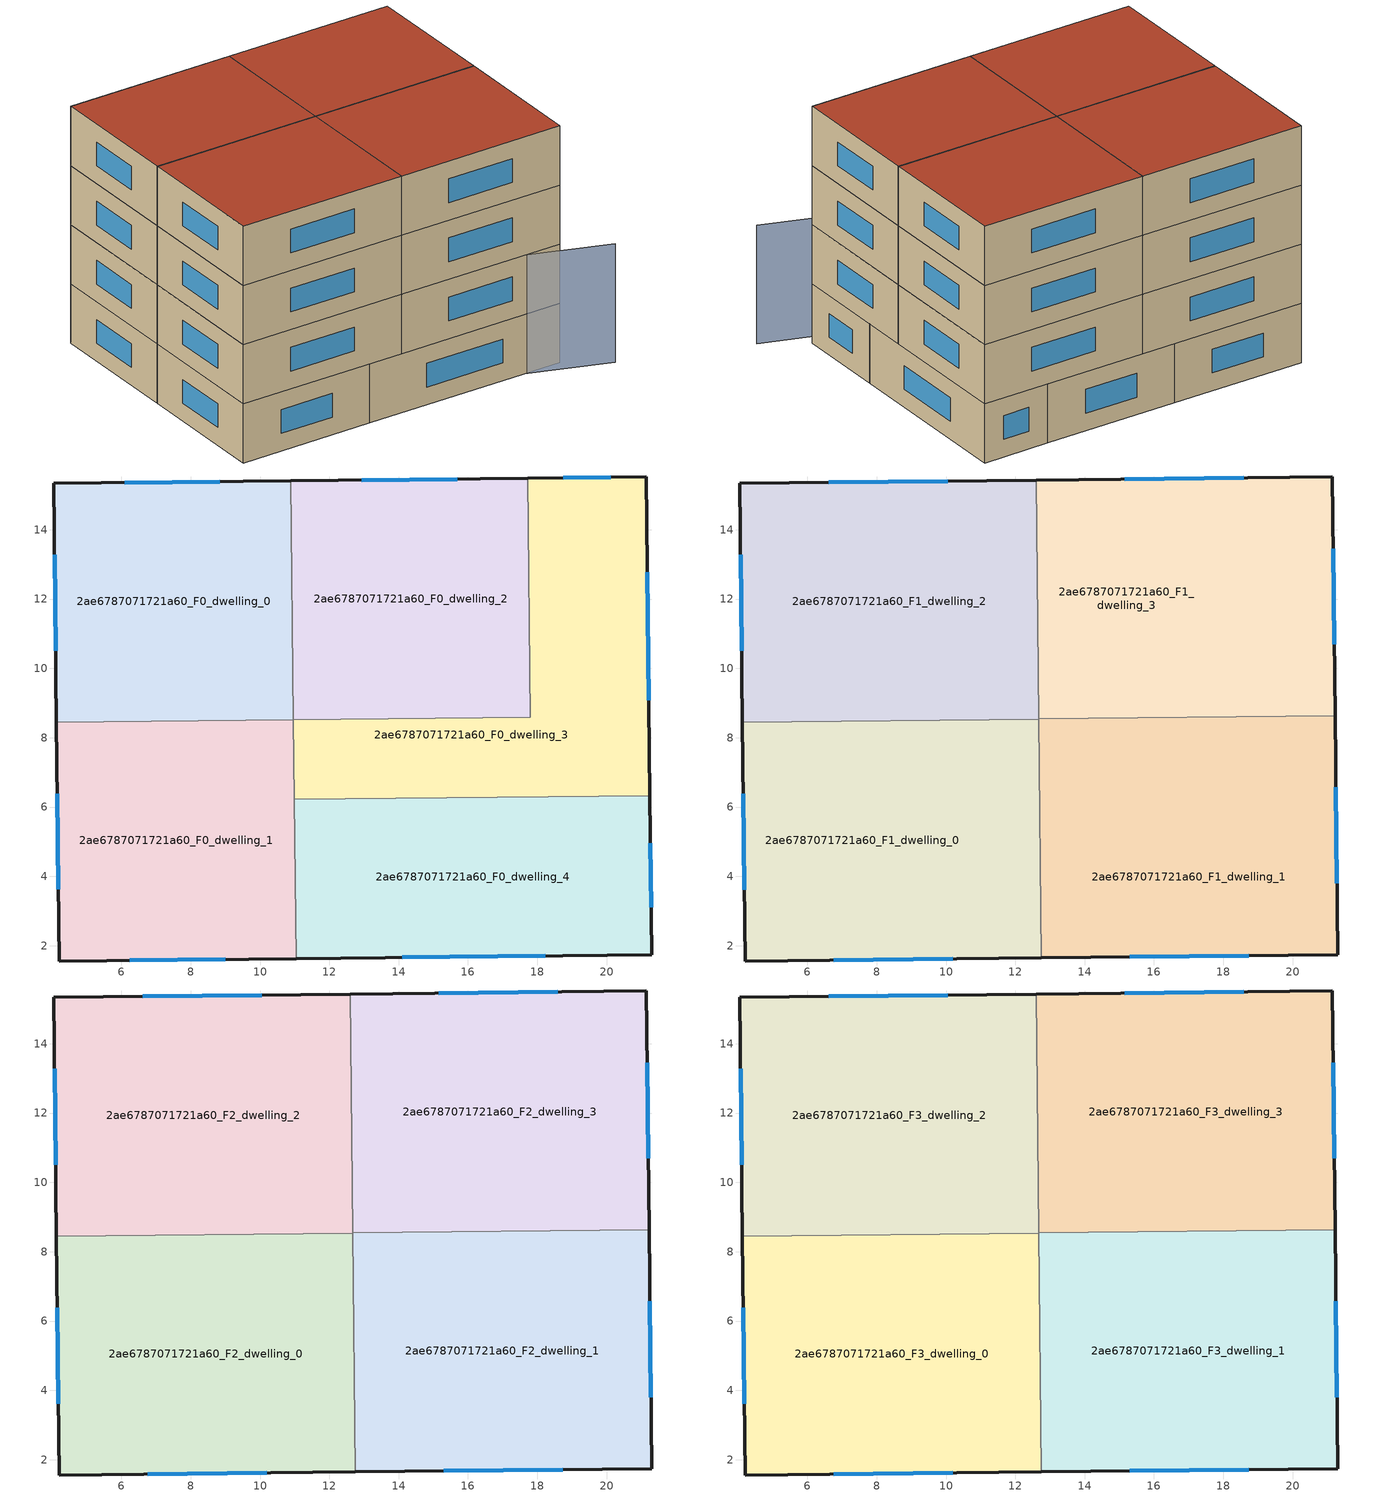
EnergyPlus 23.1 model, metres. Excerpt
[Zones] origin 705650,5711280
2ae6787071721a60_F0_dwelling_0
 floor ground (EU_floor_Construction): 10.89,15.41 10.97,8.52 4.13,8.45 4.06,15.34 z0
 wall outside (EU_wall_Construction): 10.89,15.41 4.06,15.34 4.13,8.45 z0:3
 wall to 2ae6787071721a60_F0_dwelling_2 (EU_wall_Construction): 10.97,8.52 10.89,15.41 z0:3
 wall to 2ae6787071721a60_F0_dwelling_1 (EU_wall_Construction): 4.13,8.45 10.97,8.52 z0:3
 window (EU_Window_Construction): 4.08,13.28 4.11,10.51 / 8.85,15.39 6.1,15.36 z0.9:2.1
 ceiling adiabatic (EU_roof_Construction): 10.97,8.52 10.89,15.41 4.06,15.34 4.13,8.45 z3
2ae6787071721a60_F0_dwelling_1
 floor ground (EU_floor_Construction): 10.97,8.52 11.04,1.63 4.2,1.56 4.13,8.45 z0
 wall outside (EU_wall_Construction): 4.13,8.45 4.2,1.56 11.04,1.63 z0:3
 wall to 2ae6787071721a60_F0_dwelling_4 (EU_wall_Construction): 11.04,1.63 10.99,6.23 z0:3
 wall to 2ae6787071721a60_F0_dwelling_3 (EU_wall_Construction): 10.99,6.23 10.97,8.52 z0:3
 window (EU_Window_Construction): 4.15,6.39 4.18,3.62 / 6.25,1.58 8.99,1.61 z0.9:2.1
2ae6787071721a60_F0_dwelling_2
 floor ground (EU_floor_Construction): 17.73,15.49 17.8,8.6 10.97,8.52 10.89,15.41 z0
 wall outside (EU_wall_Construction): 17.73,15.49 10.89,15.41 z0:3
 wall to 2ae6787071721a60_F0_dwelling_3 (EU_wall_Construction): 10.97,8.52 17.8,8.6 17.73,15.49 z0:3
 window (EU_Window_Construction): 15.68,15.46 12.94,15.43 z0.9:2.1
 ceiling adiabatic (EU_roof_Construction): 12.67,8.54 12.6,15.43 10.89,15.41 10.97,8.52 z3
2ae6787071721a60_F0_dwelling_3
 floor ground (EU_floor_Construction): 21.15,15.52 21.25,6.33 10.99,6.22 10.97,8.52 17.8,8.6 17.73,15.49 z0
 wall outside (EU_wall_Construction): 21.25,6.33 21.15,15.52 17.73,15.49 z0:3
 wall to 2ae6787071721a60_F0_dwelling_4 (EU_wall_Construction): 10.99,6.22 21.25,6.33 z0:3
 window (EU_Window_Construction): 20.12,15.51 18.75,15.5 / 21.22,9.08 21.18,12.77 z0.9:2.1
2ae6787071721a60_F0_dwelling_4
 floor ground (EU_floor_Construction): 21.25,6.33 21.3,1.74 11.04,1.63 10.99,6.22 z0
 wall outside (EU_wall_Construction): 11.04,1.63 21.3,1.74 21.25,6.33 z0:3
 window (EU_Window_Construction): 21.28,3.12 21.26,4.96 / 14.11,1.66 18.23,1.71 z0.9:2.1
2ae6787071721a60_F1_dwelling_0
 floor to 2ae6787071721a60_F0_dwelling_1 (EU_floor_Construction): 10.97,8.52 11.04,1.63 4.2,1.56 4.13,8.45 z3
 floor to 2ae6787071721a60_F0_dwelling_4 (EU_floor_Construction): 12.7,6.24 12.75,1.65 11.04,1.63 10.99,6.23 z3
 floor to 2ae6787071721a60_F0_dwelling_3 (EU_floor_Construction): 12.67,8.54 12.7,6.24 10.99,6.23 10.97,8.52 z3
 wall outside (EU_wall_Construction): 4.13,8.45 4.2,1.56 12.75,1.65 z3:6
 wall to 2ae6787071721a60_F1_dwelling_1 (EU_wall_Construction): 12.75,1.65 12.68,8.54 z3:6
 wall to 2ae6787071721a60_F1_dwelling_2 (EU_wall_Construction): 12.67,8.54 4.13,8.45 z3:6
 window (EU_Window_Construction): 6.76,1.59 10.19,1.62 / 4.15,6.39 4.18,3.62 z3.9:5.1
2ae6787071721a60_F1_dwelling_1
 floor to 2ae6787071721a60_F0_dwelling_4 (EU_floor_Construction): 21.25,6.33 21.3,1.74 12.75,1.65 12.7,6.24 z3
 floor to 2ae6787071721a60_F0_dwelling_3 (EU_floor_Construction): 21.22,8.63 21.25,6.33 12.7,6.24 12.68,8.54 z3
 wall outside (EU_wall_Construction): 12.75,1.65 21.3,1.74 21.22,8.63 z3:6
 wall to 2ae6787071721a60_F1_dwelling_3 (EU_wall_Construction): 21.22,8.63 12.68,8.54 z3:6
 window (EU_Window_Construction): 15.31,1.68 18.74,1.71 / 21.27,3.8 21.24,6.57 z3.9:5.1
2ae6787071721a60_F1_dwelling_2
 floor adiabatic (EU_floor_Construction): 12.6,15.43 12.67,8.54 4.13,8.45 4.06,15.34 z3
 wall outside (EU_wall_Construction): 12.6,15.43 4.06,15.34 4.13,8.45 z3:6
 wall to 2ae6787071721a60_F1_dwelling_3 (EU_wall_Construction): 12.67,8.54 12.6,15.43 z3:6
 window (EU_Window_Construction): 10.04,15.4 6.61,15.37 / 4.08,13.28 4.11,10.51 z3.9:5.1
2ae6787071721a60_F1_dwelling_3
 floor to 2ae6787071721a60_F0_dwelling_2 (EU_floor_Construction): 17.73,15.49 17.8,8.6 12.67,8.54 12.6,15.43 z3
 floor to 2ae6787071721a60_F0_dwelling_3 (EU_floor_Construction): 21.15,15.52 21.22,8.63 12.67,8.54 17.8,8.6 17.73,15.49 z3
 wall outside (EU_wall_Construction): 21.22,8.63 21.15,15.52 12.6,15.43 z3:6
 window (EU_Window_Construction): 18.59,15.5 15.16,15.46 / 21.2,10.69 21.17,13.46 z3.9:5.1
2ae6787071721a60_F2_dwelling_0
 floor to 2ae6787071721a60_F1_dwelling_0 (EU_floor_Construction): 12.68,8.54 12.75,1.65 4.2,1.56 4.13,8.45 z6
 wall outside (EU_wall_Construction): 4.13,8.45 4.2,1.56 12.75,1.65 z6:9
 wall to 2ae6787071721a60_F2_dwelling_1 (EU_wall_Construction): 12.75,1.65 12.68,8.54 z6:9
 wall to 2ae6787071721a60_F2_dwelling_2 (EU_wall_Construction): 12.67,8.54 4.13,8.45 z6:9
 window (EU_Window_Construction): 6.76,1.59 10.19,1.62 / 4.15,6.39 4.18,3.62 z6.9:8.1
2ae6787071721a60_F2_dwelling_1
 floor to 2ae6787071721a60_F1_dwelling_1 (EU_floor_Construction): 21.22,8.63 21.3,1.74 12.75,1.65 12.68,8.54 z6
 wall outside (EU_wall_Construction): 12.75,1.65 21.3,1.74 21.22,8.63 z6:9
 wall to 2ae6787071721a60_F2_dwelling_3 (EU_wall_Construction): 21.22,8.63 12.68,8.54 z6:9
 window (EU_Window_Construction): 15.31,1.68 18.74,1.71 / 21.27,3.8 21.24,6.57 z6.9:8.1
2ae6787071721a60_F2_dwelling_2
 floor to 2ae6787071721a60_F1_dwelling_2 (EU_floor_Construction): 12.6,15.43 12.67,8.54 4.13,8.45 4.06,15.34 z6
 wall outside (EU_wall_Construction): 12.6,15.43 4.06,15.34 4.13,8.45 z6:9
 wall to 2ae6787071721a60_F2_dwelling_3 (EU_wall_Construction): 12.67,8.54 12.6,15.43 z6:9
 window (EU_Window_Construction): 10.04,15.4 6.61,15.37 / 4.08,13.28 4.11,10.51 z6.9:8.1
2ae6787071721a60_F2_dwelling_3
 floor to 2ae6787071721a60_F1_dwelling_3 (EU_floor_Construction): 21.15,15.52 21.22,8.63 12.67,8.54 12.6,15.43 z6
 wall outside (EU_wall_Construction): 21.22,8.63 21.15,15.52 12.6,15.43 z6:9
 window (EU_Window_Construction): 18.59,15.5 15.16,15.46 / 21.2,10.69 21.17,13.46 z6.9:8.1
2ae6787071721a60_F3_dwelling_0
 floor to 2ae6787071721a60_F2_dwelling_0 (EU_floor_Construction): 12.68,8.54 12.75,1.65 4.2,1.56 4.13,8.45 z9
 wall outside (EU_wall_Construction): 4.13,8.45 4.2,1.56 12.75,1.65 z9:12
 wall to 2ae6787071721a60_F3_dwelling_1 (EU_wall_Construction): 12.75,1.65 12.68,8.54 z9:12
 wall to 2ae6787071721a60_F3_dwelling_2 (EU_wall_Construction): 12.67,8.54 4.13,8.45 z9:12
 window (EU_Window_Construction): 6.76,1.59 10.19,1.62 / 4.15,6.39 4.18,3.62 z9.9:11.1
 roof outside (EU_roof_Construction): 12.75,1.65 12.68,8.54 4.13,8.45 4.2,1.56 z12
2ae6787071721a60_F3_dwelling_1
 floor to 2ae6787071721a60_F2_dwelling_1 (EU_floor_Construction): 21.22,8.63 21.3,1.74 12.75,1.65 12.68,8.54 z9
 wall outside (EU_wall_Construction): 12.75,1.65 21.3,1.74 21.22,8.63 z9:12
 wall to 2ae6787071721a60_F3_dwelling_3 (EU_wall_Construction): 21.22,8.63 12.68,8.54 z9:12
 window (EU_Window_Construction): 15.31,1.68 18.74,1.71 / 21.27,3.8 21.24,6.57 z9.9:11.1
 roof outside (EU_roof_Construction): 21.3,1.74 21.22,8.63 12.68,8.54 12.75,1.65 z12
2ae6787071721a60_F3_dwelling_2
 floor to 2ae6787071721a60_F2_dwelling_2 (EU_floor_Construction): 12.6,15.43 12.67,8.54 4.13,8.45 4.06,15.34 z9
 wall outside (EU_wall_Construction): 12.6,15.43 4.06,15.34 4.13,8.45 z9:12
 wall to 2ae6787071721a60_F3_dwelling_3 (EU_wall_Construction): 12.67,8.54 12.6,15.43 z9:12
 window (EU_Window_Construction): 10.04,15.4 6.61,15.37 / 4.08,13.28 4.11,10.51 z9.9:11.1
 roof outside (EU_roof_Construction): 12.67,8.54 12.6,15.43 4.06,15.34 4.13,8.45 z12
2ae6787071721a60_F3_dwelling_3
 floor to 2ae6787071721a60_F2_dwelling_3 (EU_floor_Construction): 21.15,15.52 21.22,8.63 12.67,8.54 12.6,15.43 z9
 wall outside (EU_wall_Construction): 21.22,8.63 21.15,15.52 12.6,15.43 z9:12
 window (EU_Window_Construction): 18.59,15.5 15.16,15.46 / 21.2,10.69 21.17,13.46 z9.9:11.1
 roof outside (EU_roof_Construction): 21.22,8.63 21.15,15.52 12.6,15.43 12.67,8.54 z12
shading: 19.03,1.85 23.38,0.41 z0:6
[Building]
EU S2 Campaign: North Axis=0; Terrain=City; Solar Distribution=FullExterior
[Site:Location]
London: Latitude=51.5; Longitude=-0.5; Time Zone=0; Elevation=25
[SizingPeriod:WeatherFileDays]
AnnualSizingPeriod: Begin Month=1; Begin Day of Month=1; End Month=12; End Day of Month=31; Day of Week for Start Day=Monday; Use Weather File Daylight Saving Period=No; Use Weather File Rain and Snow Indicators=No
[MATERIAL]
EU_InternalMass_Material: Roughness=MediumRough; Thickness=0.1; Conductivity=1; Density=1800; Specific Heat=900; Thermal Absorptance=0.9; Solar Absorptance=0.7; Visible Absorptance=0.7
[MATERIAL:NOMASS] Roughness=MediumRough; Thermal Absorptance=0.9; Solar Absorptance=0.7; Visible Absorptance=0.7
Name | Thermal Resistance
EU_wall_NoMass | 1.04674
EU_roof_NoMass | 4.32442
EU_floor_NoMass | 2.04616
[WINDOWMATERIAL:SIMPLEGLAZINGSYSTEM]
EU_Window_SimpleGlazing: UFactor=4.25843; Solar Heat Gain Coefficient=0.85; Visible Transmittance=0.85
[CONSTRUCTION]
EU_wall_Construction: EU_wall_NoMass
EU_roof_Construction: EU_roof_NoMass
EU_floor_Construction: EU_floor_NoMass
EU_InternalMass_Construction: EU_InternalMass_Material
EU_Window_Construction: EU_Window_SimpleGlazing
[ZONE] Type=1; Multiplier=1; Ceiling Height=autocalculate; Floor Area=autocalculate; Part of Total Floor Area=Yes
Name | Volume
2ae6787071721a60_F0_dwelling_0 | 141.346
2ae6787071721a60_F1_dwelling_0; 2ae6787071721a60_F2_dwelling_0; 2ae6787071721a60_F3_dwelling_0 | 176.689
2ae6787071721a60_F0_dwelling_1 | 141.347
2ae6787071721a60_F1_dwelling_1; 2ae6787071721a60_F2_dwelling_1; 2ae6787071721a60_F3_dwelling_1 | 176.688
2ae6787071721a60_F0_dwelling_2 | 141.336
2ae6787071721a60_F1_dwelling_2; 2ae6787071721a60_F2_dwelling_2; 2ae6787071721a60_F3_dwelling_2 | 176.691
2ae6787071721a60_F0_dwelling_3 | 141.366
2ae6787071721a60_F1_dwelling_3; 2ae6787071721a60_F2_dwelling_3; 2ae6787071721a60_F3_dwelling_3 | 176.703
2ae6787071721a60_F0_dwelling_4 | 141.339
[INTERNALMASS] Construction=EU_InternalMass_Construction
Name | Zone or ZoneList | Surface Area
2ae6787071721a60_F0_dwelling_0_EU_InternalMass | 2ae6787071721a60_F0_dwelling_0 | 47.1157
2ae6787071721a60_F0_dwelling_1_EU_InternalMass | 2ae6787071721a60_F0_dwelling_1 | 47.1156
2ae6787071721a60_F0_dwelling_2_EU_InternalMass | 2ae6787071721a60_F0_dwelling_2 | 47.114
2ae6787071721a60_F0_dwelling_3_EU_InternalMass | 2ae6787071721a60_F0_dwelling_3 | 47.1218
2ae6787071721a60_F0_dwelling_4_EU_InternalMass | 2ae6787071721a60_F0_dwelling_4 | 47.11
2ae6787071721a60_F1_dwelling_0_EU_InternalMass | 2ae6787071721a60_F1_dwelling_0 | 58.8963
2ae6787071721a60_F1_dwelling_1_EU_InternalMass | 2ae6787071721a60_F1_dwelling_1 | 58.8963
2ae6787071721a60_F1_dwelling_2_EU_InternalMass | 2ae6787071721a60_F1_dwelling_2 | 58.8971
2ae6787071721a60_F1_dwelling_3_EU_InternalMass | 2ae6787071721a60_F1_dwelling_3 | 58.8988
2ae6787071721a60_F2_dwelling_0_EU_InternalMass | 2ae6787071721a60_F2_dwelling_0 | 58.8963
2ae6787071721a60_F2_dwelling_1_EU_InternalMass | 2ae6787071721a60_F2_dwelling_1 | 58.8963
2ae6787071721a60_F2_dwelling_2_EU_InternalMass | 2ae6787071721a60_F2_dwelling_2 | 58.8971
2ae6787071721a60_F2_dwelling_3_EU_InternalMass | 2ae6787071721a60_F2_dwelling_3 | 58.8988
2ae6787071721a60_F3_dwelling_0_EU_InternalMass | 2ae6787071721a60_F3_dwelling_0 | 58.8963
2ae6787071721a60_F3_dwelling_1_EU_InternalMass | 2ae6787071721a60_F3_dwelling_1 | 58.8963
2ae6787071721a60_F3_dwelling_2_EU_InternalMass | 2ae6787071721a60_F3_dwelling_2 | 58.8971
2ae6787071721a60_F3_dwelling_3_EU_InternalMass | 2ae6787071721a60_F3_dwelling_3 | 58.8988
[OTHEREQUIPMENT] Fuel Type=Electricity; Design Level Calculation Method=Watts/Area; Power per Zone Floor Area=1; Fraction Latent=0; Fraction Radiant=0; Fraction Lost=0; Carbon Dioxide Generation Rate=0; EndUse Subcategory=EU_Step8_InternalGains
Name | Zone or ZoneList or Space or SpaceList | Schedule
EU_Step8_InternalGain_2ae6787071721a60_F0_dwelling_0_f000 | 2ae6787071721a60_F0_dwelling_0 | EU_Step8_GainSchedule_2ae6787071721a60_F0_dwelling_0_f000
EU_Step8_InternalGain_2ae6787071721a60_F0_dwelling_1_f000 | 2ae6787071721a60_F0_dwelling_1 | EU_Step8_GainSchedule_2ae6787071721a60_F0_dwelling_1_f000
EU_Step8_InternalGain_2ae6787071721a60_F0_dwelling_2_f000 | 2ae6787071721a60_F0_dwelling_2 | EU_Step8_GainSchedule_2ae6787071721a60_F0_dwelling_2_f000
EU_Step8_InternalGain_2ae6787071721a60_F0_dwelling_3_f000 | 2ae6787071721a60_F0_dwelling_3 | EU_Step8_GainSchedule_2ae6787071721a60_F0_dwelling_3_f000
EU_Step8_InternalGain_2ae6787071721a60_F0_dwelling_4_f000 | 2ae6787071721a60_F0_dwelling_4 | EU_Step8_GainSchedule_2ae6787071721a60_F0_dwelling_4_f000
EU_Step8_InternalGain_2ae6787071721a60_F1_dwelling_0_f000 | 2ae6787071721a60_F1_dwelling_0 | EU_Step8_GainSchedule_2ae6787071721a60_F1_dwelling_0_f000
EU_Step8_InternalGain_2ae6787071721a60_F1_dwelling_1_f000 | 2ae6787071721a60_F1_dwelling_1 | EU_Step8_GainSchedule_2ae6787071721a60_F1_dwelling_1_f000
EU_Step8_InternalGain_2ae6787071721a60_F1_dwelling_2_f000 | 2ae6787071721a60_F1_dwelling_2 | EU_Step8_GainSchedule_2ae6787071721a60_F1_dwelling_2_f000
EU_Step8_InternalGain_2ae6787071721a60_F1_dwelling_3_f000 | 2ae6787071721a60_F1_dwelling_3 | EU_Step8_GainSchedule_2ae6787071721a60_F1_dwelling_3_f000
EU_Step8_InternalGain_2ae6787071721a60_F2_dwelling_0_f000 | 2ae6787071721a60_F2_dwelling_0 | EU_Step8_GainSchedule_2ae6787071721a60_F2_dwelling_0_f000
EU_Step8_InternalGain_2ae6787071721a60_F2_dwelling_1_f000 | 2ae6787071721a60_F2_dwelling_1 | EU_Step8_GainSchedule_2ae6787071721a60_F2_dwelling_1_f000
EU_Step8_InternalGain_2ae6787071721a60_F2_dwelling_2_f000 | 2ae6787071721a60_F2_dwelling_2 | EU_Step8_GainSchedule_2ae6787071721a60_F2_dwelling_2_f000
EU_Step8_InternalGain_2ae6787071721a60_F2_dwelling_3_f000 | 2ae6787071721a60_F2_dwelling_3 | EU_Step8_GainSchedule_2ae6787071721a60_F2_dwelling_3_f000
EU_Step8_InternalGain_2ae6787071721a60_F3_dwelling_0_f000 | 2ae6787071721a60_F3_dwelling_0 | EU_Step8_GainSchedule_2ae6787071721a60_F3_dwelling_0_f000
EU_Step8_InternalGain_2ae6787071721a60_F3_dwelling_1_f000 | 2ae6787071721a60_F3_dwelling_1 | EU_Step8_GainSchedule_2ae6787071721a60_F3_dwelling_1_f000
EU_Step8_InternalGain_2ae6787071721a60_F3_dwelling_2_f000 | 2ae6787071721a60_F3_dwelling_2 | EU_Step8_GainSchedule_2ae6787071721a60_F3_dwelling_2_f000
EU_Step8_InternalGain_2ae6787071721a60_F3_dwelling_3_f000 | 2ae6787071721a60_F3_dwelling_3 | EU_Step8_GainSchedule_2ae6787071721a60_F3_dwelling_3_f000
[ZONEVENTILATION:DESIGNFLOWRATE] Schedule=EU_AlwaysOn; Design Flow Rate Calculation Method=AirChanges/Hour; Air Changes per Hour=0.488719; Ventilation Type=Natural; Fan Pressure Rise=0; Fan Total Efficiency=1; Constant Term Coefficient=1; Temperature Term Coefficient=0; Velocity Term Coefficient=0; Velocity Squared Term Coefficient=0; Minimum Indoor Temperature=-100; Maximum Indoor Temperature=100; Delta Temperature=-100; Minimum Outdoor Temperature=-100; Maximum Outdoor Temperature=100; Maximum Wind Speed=40
Name | Zone or ZoneList or Space or SpaceList
EU_ConstantAir_2ae6787071721a60_F0_dwelling_0 | 2ae6787071721a60_F0_dwelling_0
EU_ConstantAir_2ae6787071721a60_F0_dwelling_1 | 2ae6787071721a60_F0_dwelling_1
EU_ConstantAir_2ae6787071721a60_F0_dwelling_2 | 2ae6787071721a60_F0_dwelling_2
EU_ConstantAir_2ae6787071721a60_F0_dwelling_3 | 2ae6787071721a60_F0_dwelling_3
EU_ConstantAir_2ae6787071721a60_F0_dwelling_4 | 2ae6787071721a60_F0_dwelling_4
EU_ConstantAir_2ae6787071721a60_F1_dwelling_0 | 2ae6787071721a60_F1_dwelling_0
EU_ConstantAir_2ae6787071721a60_F1_dwelling_1 | 2ae6787071721a60_F1_dwelling_1
EU_ConstantAir_2ae6787071721a60_F1_dwelling_2 | 2ae6787071721a60_F1_dwelling_2
EU_ConstantAir_2ae6787071721a60_F1_dwelling_3 | 2ae6787071721a60_F1_dwelling_3
EU_ConstantAir_2ae6787071721a60_F2_dwelling_0 | 2ae6787071721a60_F2_dwelling_0
EU_ConstantAir_2ae6787071721a60_F2_dwelling_1 | 2ae6787071721a60_F2_dwelling_1
EU_ConstantAir_2ae6787071721a60_F2_dwelling_2 | 2ae6787071721a60_F2_dwelling_2
EU_ConstantAir_2ae6787071721a60_F2_dwelling_3 | 2ae6787071721a60_F2_dwelling_3
EU_ConstantAir_2ae6787071721a60_F3_dwelling_0 | 2ae6787071721a60_F3_dwelling_0
EU_ConstantAir_2ae6787071721a60_F3_dwelling_1 | 2ae6787071721a60_F3_dwelling_1
EU_ConstantAir_2ae6787071721a60_F3_dwelling_2 | 2ae6787071721a60_F3_dwelling_2
EU_ConstantAir_2ae6787071721a60_F3_dwelling_3 | 2ae6787071721a60_F3_dwelling_3
[HVACTEMPLATE:THERMOSTAT] Constant Heating Setpoint=20; Constant Cooling Setpoint=50
EU_HeatOnly_2ae6787071721a60_F0_dwelling_0; EU_HeatOnly_2ae6787071721a60_F0_dwelling_1; EU_HeatOnly_2ae6787071721a60_F0_dwelling_2; EU_HeatOnly_2ae6787071721a60_F0_dwelling_3; EU_HeatOnly_2ae6787071721a60_F0_dwelling_4; EU_HeatOnly_2ae6787071721a60_F1_dwelling_0; EU_HeatOnly_2ae6787071721a60_F1_dwelling_1; EU_HeatOnly_2ae6787071721a60_F1_dwelling_2; EU_HeatOnly_2ae6787071721a60_F1_dwelling_3; EU_HeatOnly_2ae6787071721a60_F2_dwelling_0; EU_HeatOnly_2ae6787071721a60_F2_dwelling_1; EU_HeatOnly_2ae6787071721a60_F2_dwelling_2; EU_HeatOnly_2ae6787071721a60_F2_dwelling_3; EU_HeatOnly_2ae6787071721a60_F3_dwelling_0; EU_HeatOnly_2ae6787071721a60_F3_dwelling_1; EU_HeatOnly_2ae6787071721a60_F3_dwelling_2; EU_HeatOnly_2ae6787071721a60_F3_dwelling_3
[HVACTEMPLATE:ZONE:IDEALLOADSAIRSYSTEM] System Availability Schedule=EU_AlwaysOn; Maximum Heating Supply Air Temperature=50; Minimum Cooling Supply Air Temperature=13; Maximum Heating Supply Air Humidity Ratio=0.0156; Minimum Cooling Supply Air Humidity Ratio=0.0077; Heating Limit=NoLimit; Cooling Limit=NoLimit; Heating Availability Schedule=EU_AlwaysOn; Cooling Availability Schedule=EU_CoolingOff; Dehumidification Control Type=ConstantSensibleHeatRatio; Cooling Sensible Heat Ratio=0.7; Dehumidification Setpoint=60; Humidification Control Type=None; Humidification Setpoint=30; Outdoor Air Method=None; Outdoor Air Flow Rate per Person=0.00944; Outdoor Air Flow Rate per Zone Floor Area=0; Outdoor Air Flow Rate per Zone=0; Demand Controlled Ventilation Type=None; Outdoor Air Economizer Type=NoEconomizer; Heat Recovery Type=None; Sensible Heat Recovery Effectiveness=0.7; Latent Heat Recovery Effectiveness=0.65
Name | Template Thermostat
2ae6787071721a60_F0_dwelling_0 | EU_HeatOnly_2ae6787071721a60_F0_dwelling_0
2ae6787071721a60_F0_dwelling_1 | EU_HeatOnly_2ae6787071721a60_F0_dwelling_1
2ae6787071721a60_F0_dwelling_2 | EU_HeatOnly_2ae6787071721a60_F0_dwelling_2
2ae6787071721a60_F0_dwelling_3 | EU_HeatOnly_2ae6787071721a60_F0_dwelling_3
2ae6787071721a60_F0_dwelling_4 | EU_HeatOnly_2ae6787071721a60_F0_dwelling_4
2ae6787071721a60_F1_dwelling_0 | EU_HeatOnly_2ae6787071721a60_F1_dwelling_0
2ae6787071721a60_F1_dwelling_1 | EU_HeatOnly_2ae6787071721a60_F1_dwelling_1
2ae6787071721a60_F1_dwelling_2 | EU_HeatOnly_2ae6787071721a60_F1_dwelling_2
2ae6787071721a60_F1_dwelling_3 | EU_HeatOnly_2ae6787071721a60_F1_dwelling_3
2ae6787071721a60_F2_dwelling_0 | EU_HeatOnly_2ae6787071721a60_F2_dwelling_0
2ae6787071721a60_F2_dwelling_1 | EU_HeatOnly_2ae6787071721a60_F2_dwelling_1
2ae6787071721a60_F2_dwelling_2 | EU_HeatOnly_2ae6787071721a60_F2_dwelling_2
2ae6787071721a60_F2_dwelling_3 | EU_HeatOnly_2ae6787071721a60_F2_dwelling_3
2ae6787071721a60_F3_dwelling_0 | EU_HeatOnly_2ae6787071721a60_F3_dwelling_0
2ae6787071721a60_F3_dwelling_1 | EU_HeatOnly_2ae6787071721a60_F3_dwelling_1
2ae6787071721a60_F3_dwelling_2 | EU_HeatOnly_2ae6787071721a60_F3_dwelling_2
2ae6787071721a60_F3_dwelling_3 | EU_HeatOnly_2ae6787071721a60_F3_dwelling_3
[SIZING:ZONE] Zone Cooling Design Supply Air Temperature Input Method=SupplyAirTemperature; Zone Cooling Design Supply Air Temperature=13; Zone Heating Design Supply Air Temperature Input Method=SupplyAirTemperature; Zone Heating Design Supply Air Temperature=50; Zone Cooling Design Supply Air Humidity Ratio=0.008; Zone Heating Design Supply Air Humidity Ratio=0.008; Cooling Design Air Flow Method=DesignDay; Cooling Design Air Flow Rate=0; Cooling Minimum Air Flow per Zone Floor Area=0.000762; Cooling Minimum Air Flow=0; Cooling Minimum Air Flow Fraction=0.2; Heating Design Air Flow Method=DesignDay; Heating Design Air Flow Rate=0; Heating Maximum Air Flow per Zone Floor Area=0.002032; Heating Maximum Air Flow=0.141576; Heating Maximum Air Flow Fraction=0.3; Account for Dedicated Outdoor Air System=No; Dedicated Outdoor Air System Control Strategy=NeutralSupplyAir; Dedicated Outdoor Air Low Setpoint Temperature for Design=autosize; Dedicated Outdoor Air High Setpoint Temperature for Design=autosize; Zone Load Sizing Method=Sensible Load Only No Latent Load; Zone Latent Cooling Design Supply Air Humidity Ratio Input Method=HumidityRatioDifference; Zone Cooling Design Supply Air Humidity Ratio Difference=0.005; Zone Latent Heating Design Supply Air Humidity Ratio Input Method=HumidityRatioDifference; Zone Humidification Design Supply Air Humidity Ratio Difference=0.005
2ae6787071721a60_F0_dwelling_0; 2ae6787071721a60_F0_dwelling_1; 2ae6787071721a60_F0_dwelling_2; 2ae6787071721a60_F0_dwelling_3; 2ae6787071721a60_F0_dwelling_4; 2ae6787071721a60_F1_dwelling_0; 2ae6787071721a60_F1_dwelling_1; 2ae6787071721a60_F1_dwelling_2; 2ae6787071721a60_F1_dwelling_3; 2ae6787071721a60_F2_dwelling_0; 2ae6787071721a60_F2_dwelling_1; 2ae6787071721a60_F2_dwelling_2; 2ae6787071721a60_F2_dwelling_3; 2ae6787071721a60_F3_dwelling_0; 2ae6787071721a60_F3_dwelling_1; 2ae6787071721a60_F3_dwelling_2; 2ae6787071721a60_F3_dwelling_3
[SCHEDULE:CONSTANT]
Name | Hourly Value
EU_AlwaysOn | 1
EU_CoolingOff | 0
[SCHEDULE:FILE] Column Number=1; Rows to Skip at Top=0; Number of Hours of Data=8760; Column Separator=Comma; Interpolate to Timestep=No; Minutes per Item=60; Adjust Schedule for Daylight Savings=Yes
Name | File
EU_Step8_GainSchedule_2ae6787071721a60_F0_dwelling_0_f000 | ../../schedules/2ae6787071721a60/2ae6787071721a60_F0_dwelling_0_f000_gain.csv
EU_Step8_GainSchedule_2ae6787071721a60_F0_dwelling_1_f000 | ../../schedules/2ae6787071721a60/2ae6787071721a60_F0_dwelling_1_f000_gain.csv
EU_Step8_GainSchedule_2ae6787071721a60_F0_dwelling_2_f000 | ../../schedules/2ae6787071721a60/2ae6787071721a60_F0_dwelling_2_f000_gain.csv
EU_Step8_GainSchedule_2ae6787071721a60_F0_dwelling_3_f000 | ../../schedules/2ae6787071721a60/2ae6787071721a60_F0_dwelling_3_f000_gain.csv
EU_Step8_GainSchedule_2ae6787071721a60_F0_dwelling_4_f000 | ../../schedules/2ae6787071721a60/2ae6787071721a60_F0_dwelling_4_f000_gain.csv
EU_Step8_GainSchedule_2ae6787071721a60_F1_dwelling_0_f000 | ../../schedules/2ae6787071721a60/2ae6787071721a60_F1_dwelling_0_f000_gain.csv
EU_Step8_GainSchedule_2ae6787071721a60_F1_dwelling_1_f000 | ../../schedules/2ae6787071721a60/2ae6787071721a60_F1_dwelling_1_f000_gain.csv
EU_Step8_GainSchedule_2ae6787071721a60_F1_dwelling_2_f000 | ../../schedules/2ae6787071721a60/2ae6787071721a60_F1_dwelling_2_f000_gain.csv
EU_Step8_GainSchedule_2ae6787071721a60_F1_dwelling_3_f000 | ../../schedules/2ae6787071721a60/2ae6787071721a60_F1_dwelling_3_f000_gain.csv
EU_Step8_GainSchedule_2ae6787071721a60_F2_dwelling_0_f000 | ../../schedules/2ae6787071721a60/2ae6787071721a60_F2_dwelling_0_f000_gain.csv
EU_Step8_GainSchedule_2ae6787071721a60_F2_dwelling_1_f000 | ../../schedules/2ae6787071721a60/2ae6787071721a60_F2_dwelling_1_f000_gain.csv
EU_Step8_GainSchedule_2ae6787071721a60_F2_dwelling_2_f000 | ../../schedules/2ae6787071721a60/2ae6787071721a60_F2_dwelling_2_f000_gain.csv
EU_Step8_GainSchedule_2ae6787071721a60_F2_dwelling_3_f000 | ../../schedules/2ae6787071721a60/2ae6787071721a60_F2_dwelling_3_f000_gain.csv
EU_Step8_GainSchedule_2ae6787071721a60_F3_dwelling_0_f000 | ../../schedules/2ae6787071721a60/2ae6787071721a60_F3_dwelling_0_f000_gain.csv
EU_Step8_GainSchedule_2ae6787071721a60_F3_dwelling_1_f000 | ../../schedules/2ae6787071721a60/2ae6787071721a60_F3_dwelling_1_f000_gain.csv
EU_Step8_GainSchedule_2ae6787071721a60_F3_dwelling_2_f000 | ../../schedules/2ae6787071721a60/2ae6787071721a60_F3_dwelling_2_f000_gain.csv
EU_Step8_GainSchedule_2ae6787071721a60_F3_dwelling_3_f000 | ../../schedules/2ae6787071721a60/2ae6787071721a60_F3_dwelling_3_f000_gain.csv
